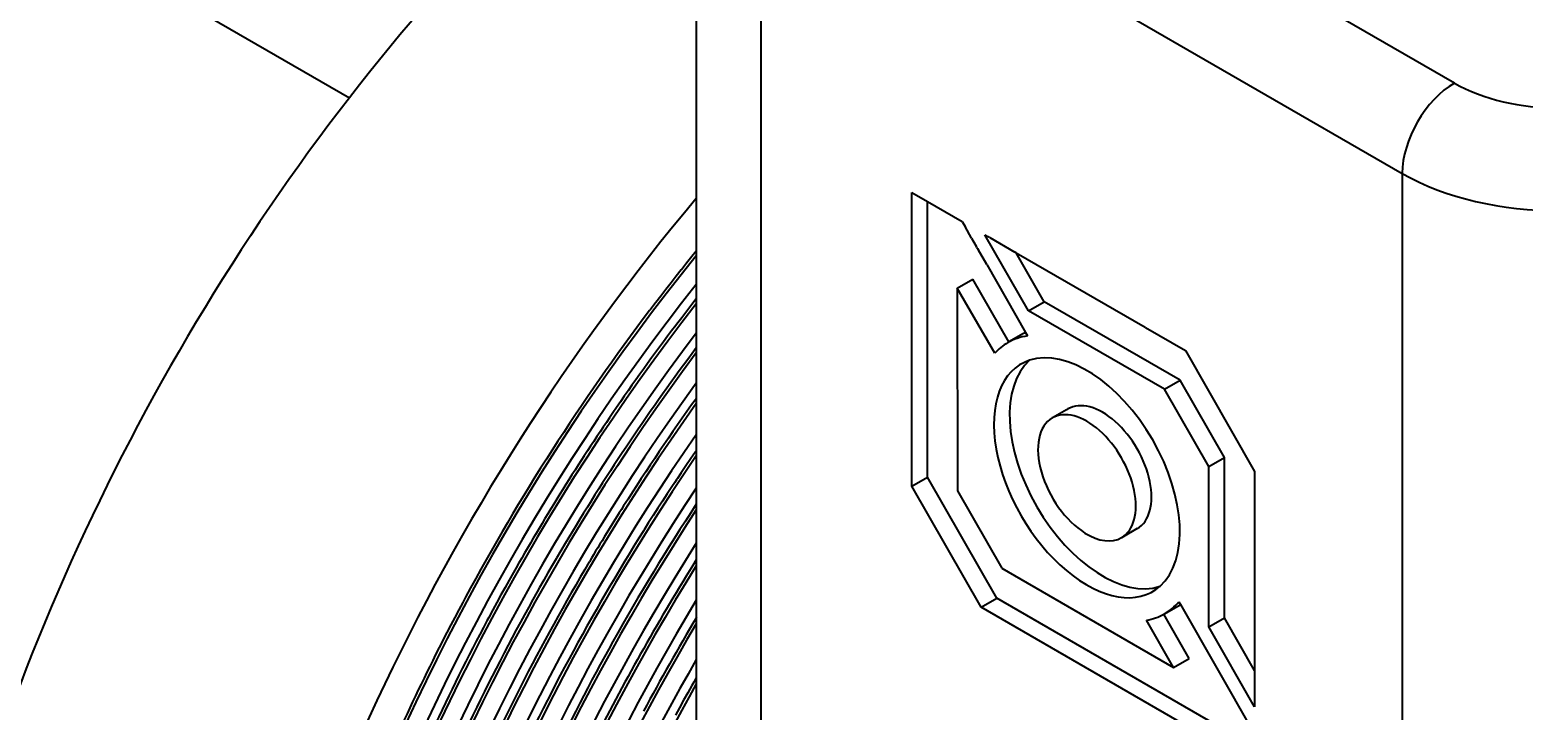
# Model space of a CAD drawing. Header units: millimetres. Extents: x 15 to 415, y 5 to 292.
# Drawn here: x 295.28 to 300.35, y 104.45 to 106.76 of the extents above; entities that cross this region are included whole.
import ezdxf

# ---------------------------------------------------------------- set-up
doc = ezdxf.new("R2010")
doc.units = ezdxf.units.MM
doc.layers.add('Geometries', color=7, linetype='Continuous')

msp = doc.modelspace()

# ---------------------------------------------------------------- linework, layer by layer
at = {"layer": 'Geometries', "linetype": 'Continuous', "lineweight": 40}
for p, q in [((293.5666, 108.1452), (296.3669, 106.5284)), ((300.1098, 106.5781), (297.9385, 107.8317)), ((297.542, 107.7143), (297.542, 106.1864)), ((297.7617, 107.5255), (299.933, 106.2719)), ((297.7617, 103.3091), (297.7617, 107.5255)), ((299.933, 106.2719), (299.933, 102.0555)), ((297.542, 106.1864), (297.542, 106.008)), ((298.2719, 105.2117), (298.2719, 106.2072)), ((298.2719, 106.2072), (298.325, 106.1766)), ((298.325, 106.1766), (298.4423, 106.1088)), ((298.325, 105.2423), (298.325, 106.1766)), ((298.4423, 106.1088), (298.4436, 106.1066)), ((298.4436, 106.1066), (298.4523, 106.0913)), ((298.4744, 106.0526), (298.4523, 106.0913)), ((298.4744, 106.0526), (298.4899, 106.0255)), ((298.5195, 106.0636), (298.5238, 106.0611)), ((298.667, 105.8062), (298.5195, 106.0636)), ((298.5247, 106.0605), (298.5238, 106.0611)), ((298.5247, 106.0605), (298.5325, 106.0561)), ((298.5359, 106.0541), (298.5325, 106.0561)), ((298.5359, 106.0541), (298.6209, 106.005)), ((297.542, 106.008), (297.542, 105.9919)), ((297.542, 105.9919), (297.542, 105.8951)), ((298.4899, 106.0255), (298.4912, 106.0231)), ((298.4925, 106.0208), (298.4912, 106.0231)), ((298.4925, 106.0208), (298.4949, 106.0166)), ((298.4949, 106.0166), (298.4978, 106.0116)), ((298.5258, 105.9624), (298.4978, 106.0116)), ((298.6249, 106.0027), (298.6209, 106.005)), ((298.6249, 106.0027), (299.0628, 105.7499)), ((298.72, 105.8368), (298.6249, 106.0027)), ((298.5258, 105.9624), (298.657, 105.7325)), ((297.542, 105.8951), (297.542, 105.8464)), ((298.4258, 105.8827), (298.4788, 105.9133)), ((298.4258, 105.8827), (298.4267, 105.1959)), ((298.5526, 105.6618), (298.4258, 105.8827)), ((298.601, 105.7003), (298.4788, 105.9133)), ((297.542, 105.8464), (297.542, 105.8297)), ((297.542, 105.8297), (297.542, 105.7302)), ((298.667, 105.8062), (298.72, 105.8368)), ((299.1813, 105.5705), (298.72, 105.8368)), ((299.1282, 105.5399), (298.667, 105.8062)), ((297.542, 105.7302), (297.542, 105.6801)), ((298.6501, 105.7287), (298.601, 105.7003)), ((298.657, 105.7325), (298.6637, 105.7208)), ((299.0638, 105.7493), (299.0628, 105.7499)), ((299.0638, 105.7493), (299.1985, 105.6715)), ((297.542, 105.6801), (297.542, 105.6629)), ((298.601, 105.7003), (298.5971, 105.6981)), ((297.542, 105.6629), (297.542, 105.5604)), ((299.1985, 105.6715), (299.4326, 105.2614)), ((297.542, 105.5604), (297.542, 105.5088)), ((299.1282, 105.5399), (299.1813, 105.5705)), ((299.2777, 105.2774), (299.1282, 105.5399)), ((299.3308, 105.308), (299.1813, 105.5705)), ((297.542, 105.5088), (297.542, 105.491)), ((297.542, 105.491), (297.542, 105.3853)), ((298.7962, 105.4704), (298.7479, 105.4425)), ((298.8009, 105.4731), (298.7962, 105.4704)), ((297.542, 105.3853), (297.542, 105.3322)), ((297.542, 105.3322), (297.542, 105.3137)), ((297.542, 105.3137), (297.542, 105.2046)), ((299.2777, 105.2774), (299.3308, 105.308)), ((299.2777, 104.7344), (299.2777, 105.2774)), ((299.3308, 104.7651), (299.3308, 105.308)), ((298.2719, 105.2117), (298.325, 105.2423)), ((298.5599, 104.8312), (298.325, 105.2423)), ((299.4326, 105.2614), (299.4326, 104.5865)), ((297.542, 105.2046), (297.542, 105.1498)), ((298.5069, 104.8005), (298.2719, 105.2117)), ((298.4267, 105.1959), (298.5765, 104.9327)), ((297.542, 105.1498), (297.542, 105.1307)), ((297.542, 105.1307), (297.542, 105.0178)), ((299.0352, 105.0673), (298.9822, 105.0366)), ((297.542, 105.0178), (297.542, 104.9611)), ((297.542, 104.9611), (297.542, 104.9412)), ((297.542, 104.9412), (297.542, 104.8243)), ((298.5765, 104.9327), (299.1583, 104.5968)), ((297.542, 104.8243), (297.542, 104.7655)), ((298.5069, 104.8005), (298.5599, 104.8312)), ((299.4326, 104.3273), (298.5599, 104.8312)), ((299.1766, 104.8194), (299.1822, 104.8097)), ((297.542, 104.7655), (297.542, 104.7448)), ((299.4326, 104.2661), (298.5069, 104.8005)), ((299.2114, 104.6274), (299.1257, 104.777)), ((299.128, 104.7784), (299.1811, 104.809)), ((299.1822, 104.8097), (299.4284, 104.3782)), ((297.542, 104.7448), (297.542, 104.6233)), ((299.1583, 104.5968), (299.0668, 104.7565)), ((299.2777, 104.7344), (299.3308, 104.7651)), ((299.4326, 104.4628), (299.2777, 104.7344)), ((299.4326, 104.5865), (299.3308, 104.7651)), ((297.542, 104.6233), (297.542, 104.5621)), ((299.1583, 104.5968), (299.2114, 104.6274)), ((299.4326, 104.5865), (299.4326, 104.4628)), ((297.542, 104.5621), (297.542, 104.5406)), ((297.542, 104.5406), (297.542, 104.4139))]:
    msp.add_line(p, q, dxfattribs=at)
at = {"layer": 'Geometries', "linetype": 'Continuous', "lineweight": 40, "flags": 128}
for points in [[(297.542, 106.008), (297.5269, 105.9894), (297.5091, 105.9674), (297.4914, 105.9453), (297.4905, 105.9442)], [(297.4905, 105.9442), (297.4738, 105.9231), (297.4563, 105.9008), (297.4388, 105.8785), (297.4214, 105.856), (297.4044, 105.8338)], [(297.4044, 105.8338), (297.4041, 105.8334), (297.3868, 105.8108), (297.3839, 105.8069)], [(297.542, 105.8464), (297.5272, 105.8274), (297.5098, 105.805), (297.4925, 105.7824), (297.4752, 105.7598), (297.4723, 105.7559)], [(297.542, 105.3322), (297.5392, 105.3282), (297.523, 105.3045), (297.5068, 105.2807), (297.4908, 105.2568), (297.4778, 105.2374)], [(297.4691, 105.2242), (297.4589, 105.2088), (297.443, 105.1847), (297.4273, 105.1605), (297.4116, 105.1363), (297.3961, 105.112), (297.3806, 105.0876), (297.3652, 105.0631), (297.364, 105.0612)], [(297.4778, 105.2374), (297.4748, 105.2328), (297.4691, 105.2242)], [(297.1098, 105.0369), (297.098, 105.0172), (297.0833, 104.9923), (297.0686, 104.9674), (297.0673, 104.9651)], [(296.9316, 104.934), (296.9226, 104.9181), (296.9085, 104.8929), (296.8944, 104.8676), (296.8804, 104.8423), (296.8665, 104.8169), (296.8528, 104.7915), (296.8391, 104.7661), (296.833, 104.7546)], [(297.0673, 104.9651), (297.0541, 104.9424), (297.0396, 104.9173), (297.0253, 104.8922), (297.011, 104.8671), (297.0029, 104.8527)], [(296.7604, 104.8352), (296.7507, 104.8171), (296.7371, 104.7916), (296.7237, 104.7661), (296.7103, 104.7405), (296.697, 104.7148), (296.6839, 104.6891), (296.6708, 104.6634), (296.6691, 104.66)], [(297.5333, 104.5465), (297.5272, 104.5357), (297.5131, 104.5104), (297.4991, 104.4851), (297.4853, 104.4597), (297.4715, 104.4343)], [(297.542, 104.5621), (297.5413, 104.5609), (297.5333, 104.5465)]]:
    msp.add_lwpolyline(points, dxfattribs=at)
at = {"layer": 'Geometries', "linetype": 'Continuous', "lineweight": 40}
for centre, radius, start, end in [((303.3586, 101.2876), 7.4914, 142.89542, 151.73474), ((303.3217, 101.3249), 7.3383, 142.8558, 145.70707), ((303.5002, 101.2098), 7.4487, 143.1197, 149.08352), ((303.5864, 101.1614), 7.4454, 144.27393, 147.65996), ((303.4779, 101.2187), 7.5271, 145.70903, 150.42292), ((303.6684, 101.1086), 7.543, 147.6544, 149.343), ((303.8462, 101.0057), 7.5443, 146.6805, 150.81375), ((303.7373, 101.0686), 7.5207, 147.93491, 155.61348), ((303.6134, 101.1384), 7.4805, 149.32481, 156.77797), ((303.939, 100.9521), 7.5494, 147.92456, 153.21887), ((303.4717, 101.2161), 7.4209, 150.6557, 157.92818), ((304.0322, 100.8983), 7.5549, 149.21115, 151.97169), ((303.3355, 101.2893), 7.3683, 151.94595, 158.4094), ((303.8146, 101.0224), 7.5085, 150.80768, 154.43754), ((303.1922, 101.3647), 7.3082, 153.1987, 158.78327)]:
    msp.add_arc(centre, radius, start, end, dxfattribs=at)
for centre, major_axis, start_param, end_param in [((298.0597, 104.3465), (2.275, 3.9404), 0.947001, 1.339455), ((300.1098, 106.374), (0.125, 0.2165), 0.785398, 2.356194), ((300.4633, 106.7822), (0.5, 0), 3.926991, 5.497787), ((298.0597, 104.3465), (2.275, 3.9404), 1.339455, 2.961672), ((300.4633, 106.5781), (-0.75, 0), 0.785398, 2.356194), ((299.0496, 103.7749), (2.275, 3.9404), 1.273095, 3.063906), ((299.0673, 103.7647), (-2.1875, -3.7889), 4.442583, 5.633952), ((299.1204, 103.7341), (2.1875, 3.7889), 1.320808, 2.49236), ((299.1557, 103.7137), (-2.1875, -3.7889), 4.475742, 5.633952), ((299.2087, 103.6831), (2.1875, 3.7889), 1.354368, 2.49236), ((298.9156, 105.2688), (0.2655, -0.4598), 3.115796, 3.141593), ((298.8626, 105.2382), (0.2655, -0.4598), 3.141593, 3.327532), ((298.8626, 105.2382), (0.2655, -0.4598), 2.914314, 3.141593), ((298.865, 105.2396), (-0.2227, 0.3858), 3.260935, 6.163843), ((299.2441, 103.6627), (-2.1875, -3.7889), 4.509586, 5.633952), ((298.865, 105.2396), (-0.2227, 0.3858), 6.163843, 9.544121), ((298.9181, 105.2702), (-0.2227, 0.3858), 0.119343, 3.02225), ((299.2971, 103.632), (2.1875, 3.7889), 1.388665, 2.49236), ((299.3325, 103.6116), (-2.1875, -3.7889), 4.544204, 5.633952), ((298.865, 105.2396), (0.1172, -0.2029), 0, 3.141593), ((298.9181, 105.2702), (0.1172, -0.2029), 0, 3.141593), ((298.865, 105.2396), (0.1172, -0.2029), 3.141593, 5.458167), ((299.3855, 103.581), (2.1875, 3.7889), 1.423793, 2.49236), ((299.4209, 103.5606), (-2.1875, -3.7889), 4.579694, 5.633952), ((299.4739, 103.53), (2.1875, 3.7889), 1.459862, 2.49236), ((299.5093, 103.5096), (-2.1875, -3.7889), 4.616175, 5.633952), ((298.865, 105.2396), (0.1172, -0.2029), 5.458167, 6.283185), ((299.5623, 103.4789), (2.1875, 3.7889), 1.497004, 2.49236), ((299.5976, 103.4585), (-2.1875, -3.7889), 4.653787, 5.633952), ((299.6507, 103.4279), (2.1875, 3.7889), 1.535375, 2.49236), ((298.8626, 105.2382), (0.2655, -0.4598), 0, 0.205628), ((298.8626, 105.2382), (0.2655, -0.4598), 6.073125, 6.27429), ((298.8626, 105.2382), (0.2655, -0.4598), 6.27429, 6.283185), ((298.9156, 105.2688), (0.2655, -0.4598), 0, 0.004239), ((299.686, 103.4075), (-2.1875, -3.7889), 4.692703, 5.623325), ((299.7391, 103.3769), (2.1875, 3.7889), 1.575171, 2.392908), ((299.7744, 103.3565), (-2.1875, -3.7889), 4.733133, 5.464376)]:
    msp.add_ellipse(centre, major_axis=major_axis, ratio=0.57735, start_param=start_param, end_param=end_param, dxfattribs=at)

doc.saveas('drawing.dxf')
